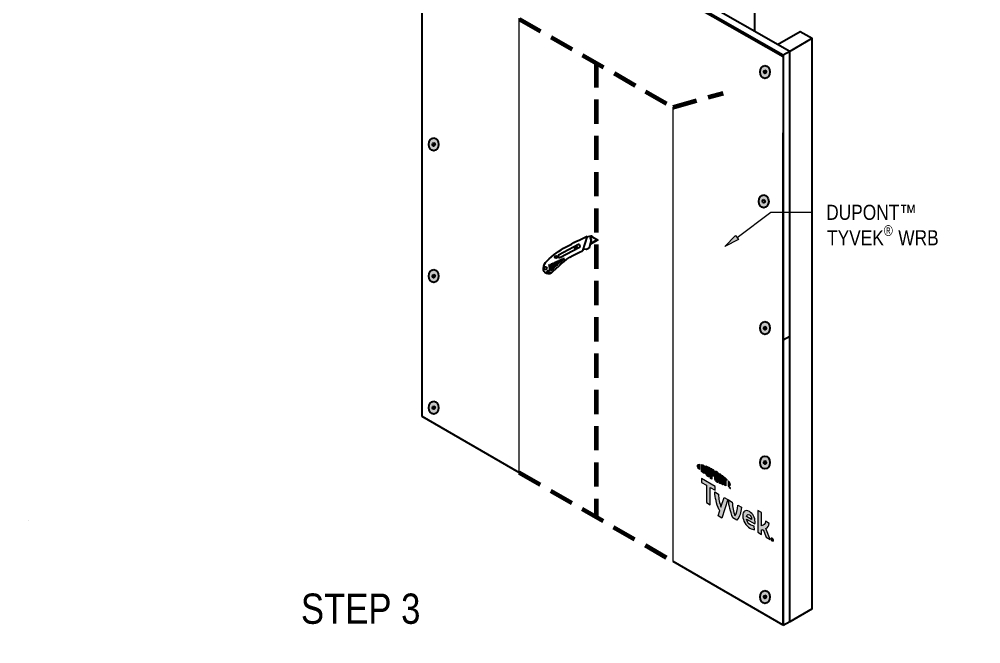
# Model space of a CAD drawing. Header units: inches. Extents: x -26 to 76, y -15 to 22.
# Drawn here: x -9.9 to 0.03, y -7.33 to -0.87 of the extents above; entities that cross this region are included whole.
import ezdxf

# ---------------------------------------------------------------- set-up
doc = ezdxf.new("R2010")
doc.units = ezdxf.units.IN
doc.header["$MEASUREMENT"] = 0
for name, pattern in [('AI-Linetype-1', [0.375113, 0.250075, -0.125038]), ('AI-Linetype-16', [0.375113, 0.250075, -0.125038]), ('AI-Linetype-3', [0.375113, 0.250075, -0.125038]), ('AI-Linetype-4', [0.375113, 0.250075, -0.125038])]:
    doc.linetypes.add(name, pattern=pattern)
for name, color, linetype, lineweight in [('.ATI-TEXT_2', 7, 'Continuous', 0), ('0_0', 7, 'Continuous', 0), ('G-ANNO-TTLB', 7, 'Continuous', 0), ('LOGOS', 7, 'Continuous', 0), ('TYVEK', 7, 'Continuous', 0)]:
    doc.layers.add(name, color=color, linetype=linetype, lineweight=lineweight)

# ---------------------------------------------------------------- blocks, each defined once
blk = doc.blocks.new('Block_41')
at = {"layer": 'TYVEK', "true_color": 0x003b71, "transparency": 33554687}
h = blk.add_hatch(color=156, dxfattribs=at)
h.dxf.hatch_style = 2
edge = h.paths.add_edge_path()
edge.add_ellipse((-2.1945, -1.4148), major_axis=(0, 0.0664), ratio=0.766948, start_angle=0, end_angle=360)
at = {"layer": 'TYVEK', "color": 252, "lineweight": 25, "true_color": 0x848484}
for p, q in [((-2.2081, -1.4144), (-2.181, -1.4144)), ((-2.1945, -1.3973), (-2.1945, -1.4316))]:
    blk.add_line(p, q, dxfattribs=at)
at = {"layer": 'TYVEK', "color": 18, "lineweight": 25, "true_color": 0x000000}
blk.add_ellipse((-2.1945, -1.4148), major_axis=(0, 0.0664), ratio=0.766948, dxfattribs=at)
at = {"layer": 'TYVEK', "color": 252, "lineweight": 25, "true_color": 0x848484}
blk.add_ellipse((-2.1945, -1.4144), major_axis=(0, 0.0171), ratio=0.788846, dxfattribs=at)
blk = doc.blocks.new('Block_45')
at = {"layer": 'TYVEK', "true_color": 0x003b71, "transparency": 33554687}
h = blk.add_hatch(color=156, dxfattribs=at)
h.dxf.hatch_style = 2
edge = h.paths.add_edge_path()
edge.add_ellipse((-5.6158, -4.8851), major_axis=(0, 0.0664), ratio=0.766948, start_angle=0, end_angle=360)
at = {"layer": 'TYVEK', "color": 252, "lineweight": 25, "true_color": 0x848484}
for p, q in [((-5.6293, -4.8847), (-5.6023, -4.8847)), ((-5.6158, -4.8676), (-5.6158, -4.9019))]:
    blk.add_line(p, q, dxfattribs=at)
at = {"layer": 'TYVEK', "color": 18, "lineweight": 25, "true_color": 0x000000}
blk.add_ellipse((-5.6158, -4.8851), major_axis=(0, 0.0664), ratio=0.766948, dxfattribs=at)
at = {"layer": 'TYVEK', "color": 252, "lineweight": 25, "true_color": 0x848484}
blk.add_ellipse((-5.6158, -4.8847), major_axis=(0, 0.0171), ratio=0.788846, dxfattribs=at)
blk = doc.blocks.new('Block_46')
at = {"layer": 'TYVEK', "true_color": 0x003b71, "transparency": 33554687}
h = blk.add_hatch(color=156, dxfattribs=at)
h.dxf.hatch_style = 2
edge = h.paths.add_edge_path()
edge.add_ellipse((-5.6158, -2.1634), major_axis=(0, 0.0664), ratio=0.766948, start_angle=0, end_angle=360)
at = {"layer": 'TYVEK', "color": 252, "lineweight": 25, "true_color": 0x848484}
for p, q in [((-5.6293, -2.163), (-5.6023, -2.163)), ((-5.6158, -2.1459), (-5.6158, -2.1802))]:
    blk.add_line(p, q, dxfattribs=at)
at = {"layer": 'TYVEK', "color": 18, "lineweight": 25, "true_color": 0x000000}
blk.add_ellipse((-5.6158, -2.1634), major_axis=(0, 0.0664), ratio=0.766948, dxfattribs=at)
at = {"layer": 'TYVEK', "color": 252, "lineweight": 25, "true_color": 0x848484}
blk.add_ellipse((-5.6158, -2.163), major_axis=(0, 0.0171), ratio=0.788846, dxfattribs=at)
blk = doc.blocks.new('Block_48')
at = {"layer": 'TYVEK', "true_color": 0x003b71, "transparency": 33554687}
h = blk.add_hatch(color=156, dxfattribs=at)
h.dxf.hatch_style = 2
edge = h.paths.add_edge_path()
edge.add_ellipse((-5.6158, -3.5243), major_axis=(0, 0.0664), ratio=0.766948, start_angle=0, end_angle=360)
at = {"layer": 'TYVEK', "color": 252, "lineweight": 25, "true_color": 0x848484}
for p, q in [((-5.6293, -3.5239), (-5.6023, -3.5239)), ((-5.6158, -3.5067), (-5.6158, -3.541))]:
    blk.add_line(p, q, dxfattribs=at)
at = {"layer": 'TYVEK', "color": 18, "lineweight": 25, "true_color": 0x000000}
blk.add_ellipse((-5.6158, -3.5243), major_axis=(0, 0.0664), ratio=0.766948, dxfattribs=at)
at = {"layer": 'TYVEK', "color": 252, "lineweight": 25, "true_color": 0x848484}
blk.add_ellipse((-5.6158, -3.5239), major_axis=(0, 0.0171), ratio=0.788846, dxfattribs=at)
blk = doc.blocks.new('Block_49')
at = {"layer": 'TYVEK', "true_color": 0x003b71, "transparency": 33554687}
h = blk.add_hatch(color=156, dxfattribs=at)
h.dxf.hatch_style = 2
edge = h.paths.add_edge_path()
edge.add_ellipse((-2.1945, -6.8415), major_axis=(0, 0.0664), ratio=0.766948, start_angle=0, end_angle=360)
at = {"layer": 'TYVEK', "color": 252, "lineweight": 25, "true_color": 0x848484}
for p, q in [((-2.2081, -6.8411), (-2.181, -6.8411)), ((-2.1945, -6.824), (-2.1945, -6.8582))]:
    blk.add_line(p, q, dxfattribs=at)
at = {"layer": 'TYVEK', "color": 18, "lineweight": 25, "true_color": 0x000000}
blk.add_ellipse((-2.1945, -6.8415), major_axis=(0, 0.0664), ratio=0.766948, dxfattribs=at)
at = {"layer": 'TYVEK', "color": 252, "lineweight": 25, "true_color": 0x848484}
blk.add_ellipse((-2.1945, -6.8411), major_axis=(0, 0.0171), ratio=0.788846, dxfattribs=at)
blk = doc.blocks.new('Block_50')
at = {"layer": 'TYVEK', "true_color": 0x003b71, "transparency": 33554687}
h = blk.add_hatch(color=156, dxfattribs=at)
h.dxf.hatch_style = 2
edge = h.paths.add_edge_path()
edge.add_ellipse((-2.1945, -4.0618), major_axis=(0, 0.0664), ratio=0.766948, start_angle=0, end_angle=360)
at = {"layer": 'TYVEK', "color": 252, "lineweight": 25, "true_color": 0x848484}
for p, q in [((-2.2081, -4.0614), (-2.181, -4.0614)), ((-2.1945, -4.0442), (-2.1945, -4.0785))]:
    blk.add_line(p, q, dxfattribs=at)
at = {"layer": 'TYVEK', "color": 18, "lineweight": 25, "true_color": 0x000000}
blk.add_ellipse((-2.1945, -4.0618), major_axis=(0, 0.0664), ratio=0.766948, dxfattribs=at)
at = {"layer": 'TYVEK', "color": 252, "lineweight": 25, "true_color": 0x848484}
blk.add_ellipse((-2.1945, -4.0614), major_axis=(0, 0.0171), ratio=0.788846, dxfattribs=at)
blk = doc.blocks.new('Block_51')
at = {"layer": 'TYVEK', "true_color": 0x003b71, "transparency": 33554687}
h = blk.add_hatch(color=156, dxfattribs=at)
h.dxf.hatch_style = 2
edge = h.paths.add_edge_path()
edge.add_ellipse((-2.1945, -5.4516), major_axis=(0, 0.0664), ratio=0.766948, start_angle=0, end_angle=360)
at = {"layer": 'TYVEK', "color": 252, "lineweight": 25, "true_color": 0x848484}
for p, q in [((-2.2081, -5.4512), (-2.181, -5.4512)), ((-2.1945, -5.4341), (-2.1945, -5.4684))]:
    blk.add_line(p, q, dxfattribs=at)
at = {"layer": 'TYVEK', "color": 18, "lineweight": 25, "true_color": 0x000000}
blk.add_ellipse((-2.1945, -5.4516), major_axis=(0, 0.0664), ratio=0.766948, dxfattribs=at)
at = {"layer": 'TYVEK', "color": 252, "lineweight": 25, "true_color": 0x848484}
blk.add_ellipse((-2.1945, -5.4512), major_axis=(0, 0.0171), ratio=0.788846, dxfattribs=at)
blk = doc.blocks.new('Block_60')
at = {"layer": 'TYVEK', "color": 18, "lineweight": 18, "true_color": 0x000000}
for points in [[(-4.7618, -1.1028)], [(-3.1695, -2.0191)]]:
    blk.add_lwpolyline(points, dxfattribs=at)
blk = doc.blocks.new('Block_207')
at = {"layer": '.ATI-TEXT_2', "char_height": 0.2, "attachment_point": 7}
for s, insert in [('\\C18;\\c0;\\FArial Narrow|b0|i0|c1;\\H0.156297;\\W1.000000;DUPONT™', (-1.5627, -2.9459)), ('\\C18;\\c0;\\FArial Narrow|b0|i0|c1;\\H0.156297;\\W1.000000;TYVEK', (-1.5538, -3.2064)), ('\\C18;\\c0;\\FArial Narrow|b0|i0|c1;\\H0.109408;\\W1.000000;®', (-0.967, -3.11)), ('\\C18;\\c0;\\FArial Narrow|b0|i0|c1;\\H0.156297;\\W1.000000; WRB', (-0.8682, -3.2064))]:
    blk.add_mtext(s, dxfattribs=dict(at, insert=insert))
blk = doc.blocks.new('Block_206')
at = {"layer": '.ATI-TEXT_2', "true_color": 0x000000, "transparency": 33554687}
h = blk.add_hatch(color=18, dxfattribs=at)
h.dxf.hatch_style = 2
h.paths.add_polyline_path([(-2.467, -3.1465), (-2.6076, -3.2195), (-2.4983, -3.1048)])
at = {"layer": '.ATI-TEXT_2', "color": 18, "lineweight": 0, "true_color": 0x000000}
for p, q in [((-2.4826, -3.1256), (-2.1358, -2.865)), ((-2.1358, -2.865), (-1.7056, -2.865))]:
    blk.add_line(p, q, dxfattribs=at)
at = {"layer": '.ATI-TEXT_2'}
blk.add_lwpolyline([(-2.467, -3.1465), (-2.6076, -3.2195), (-2.4983, -3.1048), (-2.4983, -3.1048)], close=True, dxfattribs=at)
blk.add_blockref('Block_207', (0, 0), dxfattribs=at)
blk = doc.blocks.new('Block_227')
at = {"layer": '.ATI-TEXT_2', "color": 18, "lineweight": 25, "true_color": 0x000000}
blk.add_line((-9.7998, -6.0483), (-9.7998, -6.0483), dxfattribs=at)
blk.add_line((-9.7998, -6.0483), (-9.7998, -6.0483), dxfattribs=at)
blk.add_line((-9.7998, -6.0483), (-9.7998, -6.0483), dxfattribs=at)
blk.add_line((-9.7998, -6.0483), (-9.7998, -6.0483), dxfattribs=at)
blk = doc.blocks.new('Block_283')
at = {"layer": 'LOGOS', "true_color": 0x848484, "transparency": 33554687}
h = blk.add_hatch(color=252, dxfattribs=at)
h.dxf.hatch_style = 2
edge = h.paths.add_edge_path()
edge.add_spline(control_points=[(-2.893, -5.4836), (-2.893, -5.4937), (-2.8845, -5.508), (-2.8697, -5.5246), (-2.8697, -5.5246), (-2.8697, -5.4698), (-2.8697, -5.4698), (-2.8845, -5.4693), (-2.893, -5.4737), (-2.893, -5.4836)], knot_values=[0, 0, 0, 0, 1, 1, 1, 2, 2, 2, 3, 3, 3, 3], degree=3, periodic=0)
h = blk.add_hatch(color=252, dxfattribs=at)
h.dxf.hatch_style = 2
edge = h.paths.add_edge_path()
edge.add_spline(control_points=[(-2.8252, -5.5452), (-2.8252, -5.5494), (-2.8274, -5.5495), (-2.83, -5.548), (-2.8321, -5.5468), (-2.8352, -5.5441), (-2.8378, -5.5418), (-2.8378, -5.5418), (-2.8378, -5.4895), (-2.8378, -5.4895), (-2.8352, -5.4902), (-2.8321, -5.4912), (-2.83, -5.4923), (-2.8274, -5.4939), (-2.8252, -5.4965), (-2.8252, -5.5007), (-2.8252, -5.5007), (-2.8252, -5.5452), (-2.8252, -5.5452)], knot_values=[0, 0, 0, 0, 1, 1, 1, 2, 2, 2, 3, 3, 3, 4, 4, 4, 5, 5, 5, 6, 6, 6, 6], degree=3, periodic=0)
edge = h.paths.add_edge_path()
edge.add_spline(control_points=[(-2.8283, -5.4796), (-2.8324, -5.4773), (-2.8384, -5.4752), (-2.8492, -5.4728), (-2.8492, -5.4728), (-2.8492, -5.5454), (-2.8492, -5.5454), (-2.8397, -5.5541), (-2.8324, -5.5603), (-2.8283, -5.5627), (-2.8188, -5.5682), (-2.8134, -5.5646), (-2.8134, -5.5539), (-2.8134, -5.5539), (-2.8134, -5.5057), (-2.8134, -5.5057), (-2.8134, -5.4949), (-2.8188, -5.4852), (-2.8283, -5.4796)], knot_values=[0, 0, 0, 0, 1, 1, 1, 2, 2, 2, 3, 3, 3, 4, 4, 4, 5, 5, 5, 6, 6, 6, 6], degree=3, periodic=0)
h = blk.add_hatch(color=252, dxfattribs=at)
h.dxf.hatch_style = 2
edge = h.paths.add_edge_path()
edge.add_spline(control_points=[(-2.7801, -5.5797), (-2.7801, -5.5839), (-2.7814, -5.5858), (-2.786, -5.5825), (-2.7905, -5.5793), (-2.7917, -5.5765), (-2.7917, -5.5715), (-2.7917, -5.5715), (-2.7917, -5.4925), (-2.7917, -5.4925), (-2.7947, -5.4911), (-2.8013, -5.4884), (-2.8042, -5.4872), (-2.8042, -5.4872), (-2.8042, -5.5671), (-2.8042, -5.5671), (-2.8042, -5.5798), (-2.7988, -5.5879), (-2.786, -5.597), (-2.7743, -5.6052), (-2.7671, -5.6026), (-2.7671, -5.5885), (-2.7671, -5.5885), (-2.7671, -5.5041), (-2.7671, -5.5041), (-2.7696, -5.5028), (-2.7776, -5.499), (-2.7801, -5.4978), (-2.7801, -5.4978), (-2.7801, -5.5797), (-2.7801, -5.5797)], knot_values=[0, 0, 0, 0, 1, 1, 1, 2, 2, 2, 3, 3, 3, 4, 4, 4, 5, 5, 5, 6, 6, 6, 7, 7, 7, 8, 8, 8, 9, 9, 9, 10, 10, 10, 10], degree=3, periodic=0)
h = blk.add_hatch(color=252, dxfattribs=at)
h.dxf.hatch_style = 2
edge = h.paths.add_edge_path()
edge.add_spline(control_points=[(-2.7327, -5.5724), (-2.7327, -5.577), (-2.7341, -5.5785), (-2.7394, -5.5754), (-2.7394, -5.5754), (-2.7439, -5.5728), (-2.7439, -5.5728), (-2.7439, -5.5728), (-2.7439, -5.5309), (-2.7439, -5.5309), (-2.7419, -5.5319), (-2.7408, -5.5325), (-2.7396, -5.5332), (-2.7339, -5.5365), (-2.7327, -5.5397), (-2.7327, -5.5444), (-2.7327, -5.5444), (-2.7327, -5.5724), (-2.7327, -5.5724)], knot_values=[0, 0, 0, 0, 1, 1, 1, 2, 2, 2, 3, 3, 3, 4, 4, 4, 5, 5, 5, 6, 6, 6, 6], degree=3, periodic=0)
edge = h.paths.add_edge_path()
edge.add_spline(control_points=[(-2.7388, -5.5188), (-2.7411, -5.5175), (-2.7494, -5.5131), (-2.7569, -5.5092), (-2.7569, -5.5092), (-2.7569, -5.6155), (-2.7569, -5.6155), (-2.7544, -5.6172), (-2.7476, -5.6215), (-2.7439, -5.6237), (-2.7439, -5.6237), (-2.7439, -5.5876), (-2.7439, -5.5876), (-2.7439, -5.5876), (-2.7388, -5.5905), (-2.7388, -5.5905), (-2.7252, -5.5984), (-2.7195, -5.5946), (-2.7195, -5.5811), (-2.7195, -5.5811), (-2.7195, -5.5498), (-2.7195, -5.5498), (-2.7195, -5.5366), (-2.7259, -5.5263), (-2.7388, -5.5188)], knot_values=[0, 0, 0, 0, 1, 1, 1, 2, 2, 2, 3, 3, 3, 4, 4, 4, 5, 5, 5, 6, 6, 6, 7, 7, 7, 8, 8, 8, 8], degree=3, periodic=0)
h = blk.add_hatch(color=252, dxfattribs=at)
h.dxf.hatch_style = 2
edge = h.paths.add_edge_path()
edge.add_spline(control_points=[(-2.6861, -5.6364), (-2.6861, -5.6406), (-2.6874, -5.6421), (-2.692, -5.6396), (-2.6967, -5.637), (-2.698, -5.6339), (-2.698, -5.6295), (-2.698, -5.6295), (-2.698, -5.5633), (-2.698, -5.5633), (-2.698, -5.5589), (-2.6967, -5.5573), (-2.692, -5.5601), (-2.6874, -5.563), (-2.6861, -5.5659), (-2.6861, -5.5701), (-2.6861, -5.5701), (-2.6861, -5.6364), (-2.6861, -5.6364)], knot_values=[0, 0, 0, 0, 1, 1, 1, 2, 2, 2, 3, 3, 3, 4, 4, 4, 5, 5, 5, 6, 6, 6, 6], degree=3, periodic=0)
edge = h.paths.add_edge_path()
edge.add_spline(control_points=[(-2.692, -5.5453), (-2.704, -5.5377), (-2.7112, -5.5396), (-2.7112, -5.5536), (-2.7112, -5.5536), (-2.7112, -5.6231), (-2.7112, -5.6231), (-2.7112, -5.6379), (-2.7047, -5.6478), (-2.692, -5.6545), (-2.6795, -5.6611), (-2.673, -5.6594), (-2.673, -5.6437), (-2.673, -5.6437), (-2.673, -5.5773), (-2.673, -5.5773), (-2.673, -5.5623), (-2.6789, -5.5536), (-2.692, -5.5453)], knot_values=[0, 0, 0, 0, 1, 1, 1, 2, 2, 2, 3, 3, 3, 4, 4, 4, 5, 5, 5, 6, 6, 6, 6], degree=3, periodic=0)
h = blk.add_hatch(color=252, dxfattribs=at)
h.dxf.hatch_style = 2
edge = h.paths.add_edge_path()
edge.add_spline(control_points=[(-2.6368, -5.6363), (-2.6368, -5.6363), (-2.6513, -5.574), (-2.6513, -5.574), (-2.6552, -5.5711), (-2.6599, -5.5677), (-2.6636, -5.5652), (-2.6636, -5.5652), (-2.6636, -5.6673), (-2.6636, -5.6673), (-2.661, -5.6685), (-2.6545, -5.6714), (-2.6511, -5.6729), (-2.6511, -5.6729), (-2.6521, -5.6122), (-2.6521, -5.6122), (-2.6521, -5.6122), (-2.6368, -5.6787), (-2.6368, -5.6787), (-2.6336, -5.68), (-2.6288, -5.6818), (-2.6257, -5.6829), (-2.6257, -5.6829), (-2.6257, -5.5933), (-2.6257, -5.5933), (-2.6289, -5.5907), (-2.6349, -5.5861), (-2.6377, -5.584), (-2.6377, -5.584), (-2.6368, -5.6363), (-2.6368, -5.6363)], knot_values=[0, 0, 0, 0, 1, 1, 1, 2, 2, 2, 3, 3, 3, 4, 4, 4, 5, 5, 5, 6, 6, 6, 7, 7, 7, 8, 8, 8, 9, 9, 9, 10, 10, 10, 10], degree=3, periodic=0)
h = blk.add_hatch(color=252, dxfattribs=at)
h.dxf.hatch_style = 2
edge = h.paths.add_edge_path()
edge.add_spline(control_points=[(-2.6192, -5.6127), (-2.616, -5.6152), (-2.6128, -5.6178), (-2.6097, -5.6204), (-2.6097, -5.6204), (-2.6097, -5.6882), (-2.6097, -5.6882), (-2.6069, -5.6891), (-2.6016, -5.6905), (-2.5981, -5.6914), (-2.5981, -5.6914), (-2.5981, -5.6303), (-2.5981, -5.6303), (-2.5947, -5.6333), (-2.5915, -5.6361), (-2.5886, -5.6388), (-2.5886, -5.6388), (-2.5886, -5.6257), (-2.5886, -5.6257), (-2.5978, -5.6167), (-2.6077, -5.608), (-2.6192, -5.5985), (-2.6192, -5.5985), (-2.6192, -5.6127), (-2.6192, -5.6127)], knot_values=[0, 0, 0, 0, 1, 1, 1, 2, 2, 2, 3, 3, 3, 4, 4, 4, 5, 5, 5, 6, 6, 6, 7, 7, 7, 8, 8, 8, 8], degree=3, periodic=0)
h = blk.add_hatch(color=252, dxfattribs=at)
h.dxf.hatch_style = 2
edge = h.paths.add_edge_path()
edge.add_spline(control_points=[(-2.5513, -5.6809), (-2.5513, -5.691), (-2.5598, -5.6955), (-2.5746, -5.695), (-2.5746, -5.695), (-2.5746, -5.6402), (-2.5746, -5.6402), (-2.5598, -5.6568), (-2.5513, -5.671), (-2.5513, -5.6809)], knot_values=[0, 0, 0, 0, 1, 1, 1, 2, 2, 2, 3, 3, 3, 3], degree=3, periodic=0)
h = blk.add_hatch(color=252, dxfattribs=at)
h.dxf.hatch_style = 2
edge = h.paths.add_edge_path()
edge.add_spline(control_points=[(-2.5582, -5.7099), (-2.5582, -5.7099), (-2.5568, -5.7107), (-2.5568, -5.7107), (-2.5568, -5.7107), (-2.5547, -5.7157), (-2.5547, -5.7157), (-2.5547, -5.7157), (-2.5526, -5.7131), (-2.5526, -5.7131), (-2.5526, -5.7131), (-2.5513, -5.7139), (-2.5513, -5.7139), (-2.5513, -5.7139), (-2.5513, -5.7218), (-2.5513, -5.7218), (-2.5513, -5.7218), (-2.5525, -5.7211), (-2.5525, -5.7211), (-2.5525, -5.7211), (-2.5525, -5.7155), (-2.5525, -5.7155), (-2.5525, -5.7155), (-2.5547, -5.718), (-2.5547, -5.718), (-2.5547, -5.718), (-2.5548, -5.7179), (-2.5548, -5.7179), (-2.5548, -5.7179), (-2.5569, -5.7129), (-2.5569, -5.7129), (-2.5569, -5.7129), (-2.5569, -5.7185), (-2.5569, -5.7185), (-2.5569, -5.7185), (-2.5582, -5.7178), (-2.5582, -5.7178), (-2.5582, -5.7178), (-2.5582, -5.7099), (-2.5582, -5.7099)], knot_values=[0, 0, 0, 0, 1, 1, 1, 2, 2, 2, 3, 3, 3, 4, 4, 4, 5, 5, 5, 6, 6, 6, 7, 7, 7, 8, 8, 8, 9, 9, 9, 10, 10, 10, 11, 11, 11, 12, 12, 12, 13, 13, 13, 13], degree=3, periodic=0)
edge = h.paths.add_edge_path()
edge.add_spline(control_points=[(-2.5631, -5.7085), (-2.5631, -5.7085), (-2.5652, -5.7072), (-2.5652, -5.7072), (-2.5652, -5.7072), (-2.5652, -5.7058), (-2.5652, -5.7058), (-2.5652, -5.7058), (-2.5597, -5.7091), (-2.5597, -5.7091), (-2.5597, -5.7091), (-2.5597, -5.7104), (-2.5597, -5.7104), (-2.5597, -5.7104), (-2.5618, -5.7092), (-2.5618, -5.7092), (-2.5618, -5.7092), (-2.5618, -5.7157), (-2.5618, -5.7157), (-2.5618, -5.7157), (-2.5631, -5.715), (-2.5631, -5.715), (-2.5631, -5.715), (-2.5631, -5.7085), (-2.5631, -5.7085)], knot_values=[0, 0, 0, 0, 1, 1, 1, 2, 2, 2, 3, 3, 3, 4, 4, 4, 5, 5, 5, 6, 6, 6, 7, 7, 7, 8, 8, 8, 8], degree=3, periodic=0)
at = {"layer": 'LOGOS'}
for points, knots in [([(-2.893, -5.4836), (-2.893, -5.4937), (-2.8845, -5.508), (-2.8697, -5.5246), (-2.8697, -5.5246), (-2.8697, -5.4698), (-2.8697, -5.4698), (-2.8845, -5.4693), (-2.893, -5.4737), (-2.893, -5.4836)], [0, 0, 0, 0, 1, 1, 1, 2, 2, 2, 3, 3, 3, 3]), ([(-2.8283, -5.4796), (-2.8324, -5.4773), (-2.8384, -5.4752), (-2.8492, -5.4728), (-2.8492, -5.4728), (-2.8492, -5.5454), (-2.8492, -5.5454), (-2.8397, -5.5541), (-2.8324, -5.5603), (-2.8283, -5.5627), (-2.8188, -5.5682), (-2.8134, -5.5646), (-2.8134, -5.5539), (-2.8134, -5.5539), (-2.8134, -5.5057), (-2.8134, -5.5057), (-2.8134, -5.4949), (-2.8188, -5.4852), (-2.8283, -5.4796)], [0, 0, 0, 0, 1, 1, 1, 2, 2, 2, 3, 3, 3, 4, 4, 4, 5, 5, 5, 6, 6, 6, 6]), ([(-2.8252, -5.5452), (-2.8252, -5.5494), (-2.8274, -5.5495), (-2.83, -5.548), (-2.8321, -5.5468), (-2.8352, -5.5441), (-2.8378, -5.5418), (-2.8378, -5.5418), (-2.8378, -5.4895), (-2.8378, -5.4895), (-2.8352, -5.4902), (-2.8321, -5.4912), (-2.83, -5.4923), (-2.8274, -5.4939), (-2.8252, -5.4965), (-2.8252, -5.5007), (-2.8252, -5.5007), (-2.8252, -5.5452), (-2.8252, -5.5452)], [0, 0, 0, 0, 1, 1, 1, 2, 2, 2, 3, 3, 3, 4, 4, 4, 5, 5, 5, 6, 6, 6, 6]), ([(-2.7801, -5.5797), (-2.7801, -5.5839), (-2.7814, -5.5858), (-2.786, -5.5825), (-2.7905, -5.5793), (-2.7917, -5.5765), (-2.7917, -5.5715), (-2.7917, -5.5715), (-2.7917, -5.4925), (-2.7917, -5.4925), (-2.7947, -5.4911), (-2.8013, -5.4884), (-2.8042, -5.4872), (-2.8042, -5.4872), (-2.8042, -5.5671), (-2.8042, -5.5671), (-2.8042, -5.5798), (-2.7988, -5.5879), (-2.786, -5.597), (-2.7743, -5.6052), (-2.7671, -5.6026), (-2.7671, -5.5885), (-2.7671, -5.5885), (-2.7671, -5.5041), (-2.7671, -5.5041), (-2.7696, -5.5028), (-2.7776, -5.499), (-2.7801, -5.4978), (-2.7801, -5.4978), (-2.7801, -5.5797), (-2.7801, -5.5797)], [0, 0, 0, 0, 1, 1, 1, 2, 2, 2, 3, 3, 3, 4, 4, 4, 5, 5, 5, 6, 6, 6, 7, 7, 7, 8, 8, 8, 9, 9, 9, 10, 10, 10, 10]), ([(-2.7388, -5.5188), (-2.7411, -5.5175), (-2.7494, -5.5131), (-2.7569, -5.5092), (-2.7569, -5.5092), (-2.7569, -5.6155), (-2.7569, -5.6155), (-2.7544, -5.6172), (-2.7476, -5.6215), (-2.7439, -5.6237), (-2.7439, -5.6237), (-2.7439, -5.5876), (-2.7439, -5.5876), (-2.7439, -5.5876), (-2.7388, -5.5905), (-2.7388, -5.5905), (-2.7252, -5.5984), (-2.7195, -5.5946), (-2.7195, -5.5811), (-2.7195, -5.5811), (-2.7195, -5.5498), (-2.7195, -5.5498), (-2.7195, -5.5366), (-2.7259, -5.5263), (-2.7388, -5.5188)], [0, 0, 0, 0, 1, 1, 1, 2, 2, 2, 3, 3, 3, 4, 4, 4, 5, 5, 5, 6, 6, 6, 7, 7, 7, 8, 8, 8, 8]), ([(-2.7327, -5.5724), (-2.7327, -5.577), (-2.7341, -5.5785), (-2.7394, -5.5754), (-2.7394, -5.5754), (-2.7439, -5.5728), (-2.7439, -5.5728), (-2.7439, -5.5728), (-2.7439, -5.5309), (-2.7439, -5.5309), (-2.7419, -5.5319), (-2.7408, -5.5325), (-2.7396, -5.5332), (-2.7339, -5.5365), (-2.7327, -5.5397), (-2.7327, -5.5444), (-2.7327, -5.5444), (-2.7327, -5.5724), (-2.7327, -5.5724)], [0, 0, 0, 0, 1, 1, 1, 2, 2, 2, 3, 3, 3, 4, 4, 4, 5, 5, 5, 6, 6, 6, 6]), ([(-2.692, -5.5453), (-2.704, -5.5377), (-2.7112, -5.5396), (-2.7112, -5.5536), (-2.7112, -5.5536), (-2.7112, -5.6231), (-2.7112, -5.6231), (-2.7112, -5.6379), (-2.7047, -5.6478), (-2.692, -5.6545), (-2.6795, -5.6611), (-2.673, -5.6594), (-2.673, -5.6437), (-2.673, -5.6437), (-2.673, -5.5773), (-2.673, -5.5773), (-2.673, -5.5623), (-2.6789, -5.5536), (-2.692, -5.5453)], [0, 0, 0, 0, 1, 1, 1, 2, 2, 2, 3, 3, 3, 4, 4, 4, 5, 5, 5, 6, 6, 6, 6]), ([(-2.6861, -5.6364), (-2.6861, -5.6406), (-2.6874, -5.6421), (-2.692, -5.6396), (-2.6967, -5.637), (-2.698, -5.6339), (-2.698, -5.6295), (-2.698, -5.6295), (-2.698, -5.5633), (-2.698, -5.5633), (-2.698, -5.5589), (-2.6967, -5.5573), (-2.692, -5.5601), (-2.6874, -5.563), (-2.6861, -5.5659), (-2.6861, -5.5701), (-2.6861, -5.5701), (-2.6861, -5.6364), (-2.6861, -5.6364)], [0, 0, 0, 0, 1, 1, 1, 2, 2, 2, 3, 3, 3, 4, 4, 4, 5, 5, 5, 6, 6, 6, 6]), ([(-2.6368, -5.6363), (-2.6368, -5.6363), (-2.6513, -5.574), (-2.6513, -5.574), (-2.6552, -5.5711), (-2.6599, -5.5677), (-2.6636, -5.5652), (-2.6636, -5.5652), (-2.6636, -5.6673), (-2.6636, -5.6673), (-2.661, -5.6685), (-2.6545, -5.6714), (-2.6511, -5.6729), (-2.6511, -5.6729), (-2.6521, -5.6122), (-2.6521, -5.6122), (-2.6521, -5.6122), (-2.6368, -5.6787), (-2.6368, -5.6787), (-2.6336, -5.68), (-2.6288, -5.6818), (-2.6257, -5.6829), (-2.6257, -5.6829), (-2.6257, -5.5933), (-2.6257, -5.5933), (-2.6289, -5.5907), (-2.6349, -5.5861), (-2.6377, -5.584), (-2.6377, -5.584), (-2.6368, -5.6363), (-2.6368, -5.6363)], [0, 0, 0, 0, 1, 1, 1, 2, 2, 2, 3, 3, 3, 4, 4, 4, 5, 5, 5, 6, 6, 6, 7, 7, 7, 8, 8, 8, 9, 9, 9, 10, 10, 10, 10]), ([(-2.6192, -5.6127), (-2.616, -5.6152), (-2.6128, -5.6178), (-2.6097, -5.6204), (-2.6097, -5.6204), (-2.6097, -5.6882), (-2.6097, -5.6882), (-2.6069, -5.6891), (-2.6016, -5.6905), (-2.5981, -5.6914), (-2.5981, -5.6914), (-2.5981, -5.6303), (-2.5981, -5.6303), (-2.5947, -5.6333), (-2.5915, -5.6361), (-2.5886, -5.6388), (-2.5886, -5.6388), (-2.5886, -5.6257), (-2.5886, -5.6257), (-2.5978, -5.6167), (-2.6077, -5.608), (-2.6192, -5.5985), (-2.6192, -5.5985), (-2.6192, -5.6127), (-2.6192, -5.6127)], [0, 0, 0, 0, 1, 1, 1, 2, 2, 2, 3, 3, 3, 4, 4, 4, 5, 5, 5, 6, 6, 6, 7, 7, 7, 8, 8, 8, 8]), ([(-2.5513, -5.6809), (-2.5513, -5.691), (-2.5598, -5.6955), (-2.5746, -5.695), (-2.5746, -5.695), (-2.5746, -5.6402), (-2.5746, -5.6402), (-2.5598, -5.6568), (-2.5513, -5.671), (-2.5513, -5.6809)], [0, 0, 0, 0, 1, 1, 1, 2, 2, 2, 3, 3, 3, 3]), ([(-2.5631, -5.7085), (-2.5631, -5.7085), (-2.5652, -5.7072), (-2.5652, -5.7072), (-2.5652, -5.7072), (-2.5652, -5.7058), (-2.5652, -5.7058), (-2.5652, -5.7058), (-2.5597, -5.7091), (-2.5597, -5.7091), (-2.5597, -5.7091), (-2.5597, -5.7104), (-2.5597, -5.7104), (-2.5597, -5.7104), (-2.5618, -5.7092), (-2.5618, -5.7092), (-2.5618, -5.7092), (-2.5618, -5.7157), (-2.5618, -5.7157), (-2.5618, -5.7157), (-2.5631, -5.715), (-2.5631, -5.715), (-2.5631, -5.715), (-2.5631, -5.7085), (-2.5631, -5.7085)], [0, 0, 0, 0, 1, 1, 1, 2, 2, 2, 3, 3, 3, 4, 4, 4, 5, 5, 5, 6, 6, 6, 7, 7, 7, 8, 8, 8, 8]), ([(-2.5582, -5.7099), (-2.5582, -5.7099), (-2.5568, -5.7107), (-2.5568, -5.7107), (-2.5568, -5.7107), (-2.5547, -5.7157), (-2.5547, -5.7157), (-2.5547, -5.7157), (-2.5526, -5.7131), (-2.5526, -5.7131), (-2.5526, -5.7131), (-2.5513, -5.7139), (-2.5513, -5.7139), (-2.5513, -5.7139), (-2.5513, -5.7218), (-2.5513, -5.7218), (-2.5513, -5.7218), (-2.5525, -5.7211), (-2.5525, -5.7211), (-2.5525, -5.7211), (-2.5525, -5.7155), (-2.5525, -5.7155), (-2.5525, -5.7155), (-2.5547, -5.718), (-2.5547, -5.718), (-2.5547, -5.718), (-2.5548, -5.7179), (-2.5548, -5.7179), (-2.5548, -5.7179), (-2.5569, -5.7129), (-2.5569, -5.7129), (-2.5569, -5.7129), (-2.5569, -5.7185), (-2.5569, -5.7185), (-2.5569, -5.7185), (-2.5582, -5.7178), (-2.5582, -5.7178), (-2.5582, -5.7178), (-2.5582, -5.7099), (-2.5582, -5.7099)], [0, 0, 0, 0, 1, 1, 1, 2, 2, 2, 3, 3, 3, 4, 4, 4, 5, 5, 5, 6, 6, 6, 7, 7, 7, 8, 8, 8, 9, 9, 9, 10, 10, 10, 11, 11, 11, 12, 12, 12, 13, 13, 13, 13])]:
    blk.add_open_spline(points, degree=3, knots=knots, dxfattribs=at)
blk = doc.blocks.new('Block_287')
at = {"layer": 'LOGOS', "true_color": 0x848484, "transparency": 33554687}
h = blk.add_hatch(color=252, dxfattribs=at)
h.dxf.hatch_style = 2
h.paths.add_polyline_path([(-2.7089, -5.6994), (-2.8492, -5.6184), (-2.8492, -5.6565), (-2.7985, -5.6857), (-2.7985, -5.8662), (-2.7596, -5.8887), (-2.7596, -5.7082), (-2.7089, -5.7375)])
h = blk.add_hatch(color=252, dxfattribs=at)
h.dxf.hatch_style = 2
edge = h.paths.add_edge_path()
edge.add_spline(control_points=[(-2.4757, -5.8931), (-2.4782, -5.945), (-2.4885, -5.9753), (-2.5046, -6.0013), (-2.5201, -5.957), (-2.5302, -5.915), (-2.5332, -5.8599), (-2.5332, -5.8599), (-2.5711, -5.838), (-2.5711, -5.838), (-2.567, -5.9031), (-2.5547, -5.9505), (-2.5253, -6.024), (-2.5253, -6.024), (-2.4836, -6.0481), (-2.4836, -6.0481), (-2.4553, -6.0079), (-2.4436, -5.9744), (-2.4381, -5.9148), (-2.4381, -5.9148), (-2.4757, -5.8931), (-2.4757, -5.8931)], knot_values=[0, 0, 0, 0, 1, 1, 1, 2, 2, 2, 3, 3, 3, 4, 4, 4, 5, 5, 5, 6, 6, 6, 7, 7, 7, 7], degree=3, periodic=0)
h = blk.add_hatch(color=252, dxfattribs=at)
h.dxf.hatch_style = 2
edge = h.paths.add_edge_path()
edge.add_spline(control_points=[(-2.3845, -6.0104), (-2.3845, -6.0104), (-2.3327, -6.0403), (-2.3327, -6.0403), (-2.3327, -6.0403), (-2.3327, -6.0365), (-2.3327, -6.0365), (-2.3327, -6.019), (-2.3409, -6.0015), (-2.3559, -5.9929), (-2.3717, -5.9837), (-2.382, -5.9906), (-2.3845, -6.0104)], knot_values=[0, 0, 0, 0, 1, 1, 1, 2, 2, 2, 3, 3, 3, 4, 4, 4, 4], degree=3, periodic=0)
edge = h.paths.add_edge_path()
edge.add_spline(control_points=[(-2.3019, -6.1461), (-2.3139, -6.1454), (-2.3316, -6.1396), (-2.3496, -6.1292), (-2.3935, -6.1039), (-2.4234, -6.0547), (-2.4234, -6.0029), (-2.4234, -5.9532), (-2.3959, -5.9354), (-2.3559, -5.9585), (-2.3202, -5.9791), (-2.2967, -6.0217), (-2.2967, -6.0635), (-2.2967, -6.0729), (-2.2973, -6.0807), (-2.2978, -6.0866), (-2.2978, -6.0866), (-2.3839, -6.0369), (-2.3839, -6.0369), (-2.3804, -6.064), (-2.3676, -6.0826), (-2.3458, -6.0952), (-2.3324, -6.1029), (-2.3196, -6.1068), (-2.3079, -6.108), (-2.3079, -6.108), (-2.3019, -6.1461), (-2.3019, -6.1461)], knot_values=[0, 0, 0, 0, 1, 1, 1, 2, 2, 2, 3, 3, 3, 4, 4, 4, 5, 5, 5, 6, 6, 6, 7, 7, 7, 8, 8, 8, 9, 9, 9, 9], degree=3, periodic=0)
h = blk.add_hatch(color=252, dxfattribs=at)
h.dxf.hatch_style = 2
edge = h.paths.add_edge_path()
edge.add_spline(control_points=[(-2.1853, -6.135), (-2.1853, -6.135), (-2.1401, -6.2464), (-2.1401, -6.2464), (-2.1401, -6.2464), (-2.181, -6.2228), (-2.181, -6.2228), (-2.181, -6.2228), (-2.2123, -6.1438), (-2.2123, -6.1438), (-2.218, -6.1452), (-2.224, -6.1464), (-2.2305, -6.1473), (-2.2305, -6.1473), (-2.2305, -6.1942), (-2.2305, -6.1942), (-2.2305, -6.1942), (-2.2681, -6.1725), (-2.2681, -6.1725), (-2.2681, -6.1725), (-2.2681, -5.9486), (-2.2681, -5.9486), (-2.2681, -5.9486), (-2.2305, -5.9681), (-2.2305, -5.9681), (-2.2305, -5.9681), (-2.2305, -6.1058), (-2.2305, -6.1058), (-2.2049, -6.1015), (-2.1924, -6.0869), (-2.188, -6.0591), (-2.188, -6.0591), (-2.1507, -6.0807), (-2.1507, -6.0807), (-2.1515, -6.1071), (-2.1635, -6.1242), (-2.1853, -6.135)], knot_values=[0, 0, 0, 0, 1, 1, 1, 2, 2, 2, 3, 3, 3, 4, 4, 4, 5, 5, 5, 6, 6, 6, 7, 7, 7, 8, 8, 8, 9, 9, 9, 10, 10, 10, 11, 11, 11, 12, 12, 12, 12], degree=3, periodic=0)
at = {"layer": 'LOGOS'}
blk.add_lwpolyline([(-2.7089, -5.6994), (-2.8492, -5.6184), (-2.8492, -5.6565), (-2.7985, -5.6857), (-2.7985, -5.8662), (-2.7596, -5.8887), (-2.7596, -5.7082), (-2.7089, -5.7375)], close=True, dxfattribs=at)
for points, knots in [([(-2.4757, -5.8931), (-2.4782, -5.945), (-2.4885, -5.9753), (-2.5046, -6.0013), (-2.5201, -5.957), (-2.5302, -5.915), (-2.5332, -5.8599), (-2.5332, -5.8599), (-2.5711, -5.838), (-2.5711, -5.838), (-2.567, -5.9031), (-2.5547, -5.9505), (-2.5253, -6.024), (-2.5253, -6.024), (-2.4836, -6.0481), (-2.4836, -6.0481), (-2.4553, -6.0079), (-2.4436, -5.9744), (-2.4381, -5.9148), (-2.4381, -5.9148), (-2.4757, -5.8931), (-2.4757, -5.8931)], [0, 0, 0, 0, 1, 1, 1, 2, 2, 2, 3, 3, 3, 4, 4, 4, 5, 5, 5, 6, 6, 6, 7, 7, 7, 7]), ([(-2.3019, -6.1461), (-2.3139, -6.1454), (-2.3316, -6.1396), (-2.3496, -6.1292), (-2.3935, -6.1039), (-2.4234, -6.0547), (-2.4234, -6.0029), (-2.4234, -5.9532), (-2.3959, -5.9354), (-2.3559, -5.9585), (-2.3202, -5.9791), (-2.2967, -6.0217), (-2.2967, -6.0635), (-2.2967, -6.0729), (-2.2973, -6.0807), (-2.2978, -6.0866), (-2.2978, -6.0866), (-2.3839, -6.0369), (-2.3839, -6.0369), (-2.3804, -6.064), (-2.3676, -6.0826), (-2.3458, -6.0952), (-2.3324, -6.1029), (-2.3196, -6.1068), (-2.3079, -6.108), (-2.3079, -6.108), (-2.3019, -6.1461), (-2.3019, -6.1461)], [0, 0, 0, 0, 1, 1, 1, 2, 2, 2, 3, 3, 3, 4, 4, 4, 5, 5, 5, 6, 6, 6, 7, 7, 7, 8, 8, 8, 9, 9, 9, 9]), ([(-2.1853, -6.135), (-2.1853, -6.135), (-2.1401, -6.2464), (-2.1401, -6.2464), (-2.1401, -6.2464), (-2.181, -6.2228), (-2.181, -6.2228), (-2.181, -6.2228), (-2.2123, -6.1438), (-2.2123, -6.1438), (-2.218, -6.1452), (-2.224, -6.1464), (-2.2305, -6.1473), (-2.2305, -6.1473), (-2.2305, -6.1942), (-2.2305, -6.1942), (-2.2305, -6.1942), (-2.2681, -6.1725), (-2.2681, -6.1725), (-2.2681, -6.1725), (-2.2681, -5.9486), (-2.2681, -5.9486), (-2.2681, -5.9486), (-2.2305, -5.9681), (-2.2305, -5.9681), (-2.2305, -5.9681), (-2.2305, -6.1058), (-2.2305, -6.1058), (-2.2049, -6.1015), (-2.1924, -6.0869), (-2.188, -6.0591), (-2.188, -6.0591), (-2.1507, -6.0807), (-2.1507, -6.0807), (-2.1515, -6.1071), (-2.1635, -6.1242), (-2.1853, -6.135)], [0, 0, 0, 0, 1, 1, 1, 2, 2, 2, 3, 3, 3, 4, 4, 4, 5, 5, 5, 6, 6, 6, 7, 7, 7, 8, 8, 8, 9, 9, 9, 10, 10, 10, 11, 11, 11, 12, 12, 12, 12]), ([(-2.3845, -6.0104), (-2.3845, -6.0104), (-2.3327, -6.0403), (-2.3327, -6.0403), (-2.3327, -6.0403), (-2.3327, -6.0365), (-2.3327, -6.0365), (-2.3327, -6.019), (-2.3409, -6.0015), (-2.3559, -5.9929), (-2.3717, -5.9837), (-2.382, -5.9906), (-2.3845, -6.0104)], [0, 0, 0, 0, 1, 1, 1, 2, 2, 2, 3, 3, 3, 4, 4, 4, 4])]:
    blk.add_open_spline(points, degree=3, knots=knots, dxfattribs=at)
blk = doc.blocks.new('Block_286')
at = {"layer": 'LOGOS', "true_color": 0x848484, "transparency": 33554687}
h = blk.add_hatch(color=252, dxfattribs=at)
h.dxf.hatch_style = 2
edge = h.paths.add_edge_path()
edge.add_spline(control_points=[(-2.6153, -5.8124), (-2.6153, -5.8124), (-2.6491, -5.9131), (-2.6491, -5.9131), (-2.6634, -5.871), (-2.6727, -5.8303), (-2.6756, -5.7776), (-2.6756, -5.7776), (-2.7135, -5.7558), (-2.7135, -5.7558), (-2.7094, -5.8209), (-2.6971, -5.8683), (-2.6677, -5.9418), (-2.6677, -5.9418), (-2.6601, -5.9461), (-2.6601, -5.9461), (-2.6601, -5.9461), (-2.6794, -6.0037), (-2.6794, -6.0037), (-2.6794, -6.0037), (-2.6418, -6.0254), (-2.6418, -6.0254), (-2.6418, -6.0254), (-2.5777, -5.8342), (-2.5777, -5.8342), (-2.5777, -5.8342), (-2.6153, -5.8124), (-2.6153, -5.8124)], knot_values=[0, 0, 0, 0, 1, 1, 1, 2, 2, 2, 3, 3, 3, 4, 4, 4, 5, 5, 5, 6, 6, 6, 7, 7, 7, 8, 8, 8, 9, 9, 9, 9], degree=3, periodic=0)
at = {"layer": 'LOGOS'}
blk.add_open_spline([(-2.6153, -5.8124), (-2.6153, -5.8124), (-2.6491, -5.9131), (-2.6491, -5.9131), (-2.6634, -5.871), (-2.6727, -5.8303), (-2.6756, -5.7776), (-2.6756, -5.7776), (-2.7135, -5.7558), (-2.7135, -5.7558), (-2.7094, -5.8209), (-2.6971, -5.8683), (-2.6677, -5.9418), (-2.6677, -5.9418), (-2.6601, -5.9461), (-2.6601, -5.9461), (-2.6601, -5.9461), (-2.6794, -6.0037), (-2.6794, -6.0037), (-2.6794, -6.0037), (-2.6418, -6.0254), (-2.6418, -6.0254), (-2.6418, -6.0254), (-2.5777, -5.8342), (-2.5777, -5.8342), (-2.5777, -5.8342), (-2.6153, -5.8124), (-2.6153, -5.8124)], degree=3, knots=[0, 0, 0, 0, 1, 1, 1, 2, 2, 2, 3, 3, 3, 4, 4, 4, 5, 5, 5, 6, 6, 6, 7, 7, 7, 8, 8, 8, 9, 9, 9, 9], dxfattribs=at)
blk.add_blockref('Block_287', (0, 0), dxfattribs=at)
blk = doc.blocks.new('Block_288')
at = {"layer": 'LOGOS', "true_color": 0x848484, "transparency": 33554687}
h = blk.add_hatch(color=252, dxfattribs=at)
h.dxf.hatch_style = 2
edge = h.paths.add_edge_path()
edge.add_spline(control_points=[(-2.1221, -6.2421), (-2.1221, -6.2421), (-2.1221, -6.2462), (-2.1221, -6.2462), (-2.1221, -6.2462), (-2.1205, -6.2471), (-2.1205, -6.2471), (-2.119, -6.2479), (-2.1182, -6.2479), (-2.1182, -6.2464), (-2.1182, -6.2448), (-2.119, -6.2438), (-2.1205, -6.243), (-2.1205, -6.243), (-2.1221, -6.2421), (-2.1221, -6.2421)], knot_values=[0, 0, 0, 0, 1, 1, 1, 2, 2, 2, 3, 3, 3, 4, 4, 4, 5, 5, 5, 5], degree=3, periodic=0)
edge = h.paths.add_edge_path()
edge.add_spline(control_points=[(-2.1247, -6.2379), (-2.1247, -6.2379), (-2.1205, -6.2404), (-2.1205, -6.2404), (-2.1172, -6.2423), (-2.1156, -6.245), (-2.1156, -6.2479), (-2.1156, -6.2498), (-2.1164, -6.2508), (-2.118, -6.2506), (-2.1172, -6.2529), (-2.1161, -6.2552), (-2.1148, -6.2578), (-2.1148, -6.2578), (-2.1179, -6.256), (-2.1179, -6.256), (-2.1191, -6.2537), (-2.12, -6.2516), (-2.1207, -6.2495), (-2.1207, -6.2495), (-2.1221, -6.2487), (-2.1221, -6.2487), (-2.1221, -6.2487), (-2.1221, -6.2536), (-2.1221, -6.2536), (-2.1221, -6.2536), (-2.1247, -6.2521), (-2.1247, -6.2521), (-2.1247, -6.2521), (-2.1247, -6.2379), (-2.1247, -6.2379)], knot_values=[0, 0, 0, 0, 1, 1, 1, 2, 2, 2, 3, 3, 3, 4, 4, 4, 5, 5, 5, 6, 6, 6, 7, 7, 7, 8, 8, 8, 9, 9, 9, 10, 10, 10, 10], degree=3, periodic=0)
edge = h.paths.add_edge_path()
edge.add_spline(control_points=[(-2.1204, -6.2368), (-2.1263, -6.2334), (-2.1297, -6.2354), (-2.1297, -6.2424), (-2.1297, -6.2495), (-2.1263, -6.2553), (-2.1204, -6.2588), (-2.1145, -6.2622), (-2.111, -6.2603), (-2.111, -6.2532), (-2.111, -6.2461), (-2.1145, -6.2402), (-2.1204, -6.2368)], knot_values=[0, 0, 0, 0, 1, 1, 1, 2, 2, 2, 3, 3, 3, 4, 4, 4, 4], degree=3, periodic=0)
edge = h.paths.add_edge_path()
edge.add_spline(control_points=[(-2.1204, -6.234), (-2.1131, -6.2382), (-2.1082, -6.2464), (-2.1082, -6.2548), (-2.1082, -6.2632), (-2.1131, -6.2657), (-2.1204, -6.2615), (-2.1278, -6.2573), (-2.1325, -6.2492), (-2.1325, -6.2408), (-2.1325, -6.2324), (-2.1277, -6.2298), (-2.1204, -6.234)], knot_values=[0, 0, 0, 0, 1, 1, 1, 2, 2, 2, 3, 3, 3, 4, 4, 4, 4], degree=3, periodic=0)
at = {"layer": 'LOGOS'}
for points, knots in [([(-2.1204, -6.234), (-2.1131, -6.2382), (-2.1082, -6.2464), (-2.1082, -6.2548), (-2.1082, -6.2632), (-2.1131, -6.2657), (-2.1204, -6.2615), (-2.1278, -6.2573), (-2.1325, -6.2492), (-2.1325, -6.2408), (-2.1325, -6.2324), (-2.1277, -6.2298), (-2.1204, -6.234)], [0, 0, 0, 0, 1, 1, 1, 2, 2, 2, 3, 3, 3, 4, 4, 4, 4]), ([(-2.1204, -6.2368), (-2.1263, -6.2334), (-2.1297, -6.2354), (-2.1297, -6.2424), (-2.1297, -6.2495), (-2.1263, -6.2553), (-2.1204, -6.2588), (-2.1145, -6.2622), (-2.111, -6.2603), (-2.111, -6.2532), (-2.111, -6.2461), (-2.1145, -6.2402), (-2.1204, -6.2368)], [0, 0, 0, 0, 1, 1, 1, 2, 2, 2, 3, 3, 3, 4, 4, 4, 4]), ([(-2.1247, -6.2379), (-2.1247, -6.2379), (-2.1205, -6.2404), (-2.1205, -6.2404), (-2.1172, -6.2423), (-2.1156, -6.245), (-2.1156, -6.2479), (-2.1156, -6.2498), (-2.1164, -6.2508), (-2.118, -6.2506), (-2.1172, -6.2529), (-2.1161, -6.2552), (-2.1148, -6.2578), (-2.1148, -6.2578), (-2.1179, -6.256), (-2.1179, -6.256), (-2.1191, -6.2537), (-2.12, -6.2516), (-2.1207, -6.2495), (-2.1207, -6.2495), (-2.1221, -6.2487), (-2.1221, -6.2487), (-2.1221, -6.2487), (-2.1221, -6.2536), (-2.1221, -6.2536), (-2.1221, -6.2536), (-2.1247, -6.2521), (-2.1247, -6.2521), (-2.1247, -6.2521), (-2.1247, -6.2379), (-2.1247, -6.2379)], [0, 0, 0, 0, 1, 1, 1, 2, 2, 2, 3, 3, 3, 4, 4, 4, 5, 5, 5, 6, 6, 6, 7, 7, 7, 8, 8, 8, 9, 9, 9, 10, 10, 10, 10]), ([(-2.1221, -6.2421), (-2.1221, -6.2421), (-2.1221, -6.2462), (-2.1221, -6.2462), (-2.1221, -6.2462), (-2.1205, -6.2471), (-2.1205, -6.2471), (-2.119, -6.2479), (-2.1182, -6.2479), (-2.1182, -6.2464), (-2.1182, -6.2448), (-2.119, -6.2438), (-2.1205, -6.243), (-2.1205, -6.243), (-2.1221, -6.2421), (-2.1221, -6.2421)], [0, 0, 0, 0, 1, 1, 1, 2, 2, 2, 3, 3, 3, 4, 4, 4, 5, 5, 5, 5])]:
    blk.add_open_spline(points, degree=3, knots=knots, dxfattribs=at)
blk = doc.blocks.new('Block_285')
at = {"layer": 'LOGOS'}
for name in ['Block_286', 'Block_288']:
    blk.add_blockref(name, (0, 0), dxfattribs=at)
blk = doc.blocks.new('Block_284')
at = {"layer": 'LOGOS'}
blk.add_blockref('Block_285', (0, 0), dxfattribs=at)
blk = doc.blocks.new('Block_282')
at = {"layer": 'LOGOS'}
for name in ['Block_283', 'Block_284']:
    blk.add_blockref(name, (0, 0), dxfattribs=at)

msp = doc.modelspace()

# ---------------------------------------------------------------- hatches: boundary and pattern name
at = {"layer": 'G-ANNO-TTLB', "true_color": 0xff00ff, "transparency": 33554687}
h = msp.add_hatch(color=6, dxfattribs=at)
edge = h.paths.add_edge_path()
edge.add_spline(control_points=[(20.0342, -15.1346), (20.0342, -15.1346), (-20.6658, -15.1346), (-20.6658, -15.1346), (-20.6658, -15.1346), (-20.6658, 19.0008), (-20.6658, 19.0008), (-20.6658, 19.0008), (20.0342, 19.0008), (20.0342, 19.0008), (20.0342, 19.0008), (20.0342, -15.1346), (20.0342, -15.1346)], knot_values=[0, 0, 0, 0, 1, 1, 1, 2, 2, 2, 3, 3, 3, 4, 4, 4, 4], degree=3, periodic=0)
edge = h.paths.add_edge_path()
edge.add_spline(control_points=[(-20.5408, 18.8757), (-20.5408, 18.8757), (-20.5408, -15.0095), (-20.5408, -15.0095), (-20.5408, -15.0095), (19.9092, -15.0095), (19.9092, -15.0095), (19.9092, -15.0095), (19.9092, 18.8757), (19.9092, 18.8757), (19.9092, 18.8757), (-20.5408, 18.8757), (-20.5408, 18.8757)], knot_values=[0, 0, 0, 0, 1, 1, 1, 2, 2, 2, 3, 3, 3, 4, 4, 4, 4], degree=3, periodic=0)
edge.add_line((-20.5408, 18.8757), (-20.5408, 18.8757))
at = {"layer": 'TYVEK', "true_color": 0x003b71, "transparency": 33554687}
h = msp.add_hatch(color=156, dxfattribs=at)
h.dxf.hatch_style = 2
edge = h.paths.add_edge_path()
edge.add_ellipse((-2.2074, -2.7523), major_axis=(0, 0.0664), ratio=0.766948, start_angle=0, end_angle=360)

# ---------------------------------------------------------------- linework, layer by layer
at = {"layer": '0_0', "color": 18, "lineweight": 25, "true_color": 0x000000}
for p, q in [((-4.0316, -3.1119), (-4.0776, -3.265)), ((-3.9262, -3.1508), (-3.9983, -3.1896)), ((-4.3511, -3.3714), (-4.3444, -3.4198)), ((-4.3362, -3.3646), (-4.3303, -3.4064)), ((-4.3212, -3.3578), (-4.3163, -3.393)), ((-4.3063, -3.351), (-4.3021, -3.3811)), ((-4.2914, -3.3441), (-4.2877, -3.3706)), ((-4.2764, -3.3373), (-4.2732, -3.3602)), ((-4.4258, -3.4055), (-4.4173, -3.4665)), ((-4.4108, -3.3987), (-4.4004, -3.4733)), ((-4.3959, -3.3919), (-4.3864, -3.4599)), ((-4.3248, -3.4204), (-4.3892, -3.4822)), ((-4.381, -3.3851), (-4.3724, -3.4465)), ((-4.366, -3.3782), (-4.3584, -3.4331))]:
    msp.add_line(p, q, dxfattribs=at)
for points in [[(-4.0339, -3.1198), (-3.9905, -3.1082), (-3.9788, -3.1169), (-3.9793, -3.1231), (-3.9986, -3.1325), (-3.9882, -3.1496), (-4.0101, -3.2364), (-4.0385, -3.2509), (-4.0635, -3.2451), (-4.0687, -3.2353)], [(-3.979, -3.1189), (-3.9197, -3.1547), (-4.0006, -3.1987)]]:
    msp.add_lwpolyline(points, dxfattribs=at)
msp.add_lwpolyline([(-4.1385, -3.216), (-4.1645, -3.2297), (-4.158, -3.2421), (-4.132, -3.2283)], close=True, dxfattribs=at)
for centre, radius in [((-4.3526, -3.3271), 0.0122), ((-4.4616, -3.4438), 0.0132), ((-4.4311, -3.4796), 0.0125)]:
    msp.add_circle(centre, radius, dxfattribs=at)
for points in [[(-4.2482, -3.2212), (-4.1768, -3.1832), (-4.1046, -3.1468), (-4.0316, -3.1119)], [(-4.4458, -3.3668), (-4.3863, -3.3101), (-4.3199, -3.2612), (-4.2482, -3.2212)], [(-4.3248, -3.4204), (-4.2539, -3.3523), (-4.1698, -3.2994), (-4.0776, -3.265)], [(-4.4829, -3.4456), (-4.482, -3.4153), (-4.4686, -3.3868), (-4.4458, -3.3668)], [(-4.4509, -3.4993), (-4.4706, -3.4886), (-4.4828, -3.468), (-4.4829, -3.4456)], [(-4.3892, -3.4822), (-4.4039, -3.5007), (-4.4288, -3.5076), (-4.4509, -3.4993)]]:
    msp.add_open_spline(points, degree=3, dxfattribs=at)
msp.add_open_spline([(-4.1087, -3.2248), (-4.1087, -3.2248), (-4.3122, -3.3324), (-4.3122, -3.3324), (-4.3173, -3.3336), (-4.3227, -3.3319), (-4.3264, -3.328), (-4.332, -3.322), (-4.3316, -3.3126), (-4.3256, -3.307), (-4.3256, -3.307), (-4.1221, -3.1994), (-4.1221, -3.1994), (-4.1173, -3.1985), (-4.1124, -3.2001), (-4.1089, -3.2035), (-4.103, -3.2093), (-4.1029, -3.2189), (-4.1087, -3.2248)], degree=3, knots=[0, 0, 0, 0, 1, 1, 1, 2, 2, 2, 3, 3, 3, 4, 4, 4, 5, 5, 5, 6, 6, 6, 6], dxfattribs=at)
at = {"layer": 'G-ANNO-TTLB'}
for points in [[(20.0342, -15.1346), (20.0342, -15.1346), (-20.6658, -15.1346), (-20.6658, -15.1346), (-20.6658, -15.1346), (-20.6658, 19.0008), (-20.6658, 19.0008), (-20.6658, 19.0008), (20.0342, 19.0008), (20.0342, 19.0008), (20.0342, 19.0008), (20.0342, -15.1346), (20.0342, -15.1346)], [(-20.5408, 18.8757), (-20.5408, 18.8757), (-20.5408, -15.0095), (-20.5408, -15.0095), (-20.5408, -15.0095), (19.9092, -15.0095), (19.9092, -15.0095), (19.9092, -15.0095), (19.9092, 18.8757), (19.9092, 18.8757), (19.9092, 18.8757), (-20.5408, 18.8757), (-20.5408, 18.8757)]]:
    msp.add_open_spline(points, degree=3, knots=[0, 0, 0, 0, 1, 1, 1, 2, 2, 2, 3, 3, 3, 4, 4, 4, 4], dxfattribs=at)
at = {"layer": 'TYVEK', "color": 2, "lineweight": 25, "true_color": 0xffff00}
for p, q in [((-1.939, -1.202), (-5.6733, 0.9303)), ((-1.939, -1.202), (-2.0058, -1.2407)), ((-1.939, -7.0977), (-1.939, -1.202)), ((-1.939, -4.1499), (-2.0058, -4.1886)), ((-1.939, -7.0977), (-2.0058, -7.1364))]:
    msp.add_line(p, q, dxfattribs=at)
at = {"layer": 'TYVEK', "color": 18, "lineweight": 25, "true_color": 0x000000}
for p, q in [((-5.7401, 0.8917), (-5.7401, -4.9745)), ((-2.0058, -1.2407), (-5.7401, 0.8917)), ((-2.0058, -1.2594), (-5.7401, 0.873)), ((-2.0058, -1.2407), (-2.0058, -7.1364)), ((-2.0058, -7.1364), (-2.0058, -2.0433)), ((-5.7401, -4.9709), (-4.7317, -5.5547)), ((-2.0069, -7.1322), (-3.1425, -6.4748))]:
    msp.add_line(p, q, dxfattribs=at)
at = {"layer": 'TYVEK', "color": 33, "lineweight": 25, "true_color": 0xcc9966}
for p, q in [((-2.2996, -0.9961), (-2.2996, -0.7263)), ((-1.9425, -1.2041), (-1.7056, -1.067)), ((-1.7056, -6.9627), (-1.7056, -1.067)), ((-1.7056, -6.9627), (-1.939, -7.0977))]:
    msp.add_line(p, q, dxfattribs=at)
at = {"layer": 'TYVEK', "color": 18, "lineweight": 18, "true_color": 0x000000}
for p, q in [((-4.7317, -5.5547), (-4.7317, -0.8586)), ((-3.1425, -6.4748), (-3.1425, -1.7779))]:
    msp.add_line(p, q, dxfattribs=at)
at = {"layer": 'TYVEK', "color": 18, "linetype": 'AI-Linetype-3', "lineweight": 60, "true_color": 0x000000}
msp.add_line((-4.7297, -0.8702), (-3.1425, -1.7779), dxfattribs=at)
at = {"layer": 'TYVEK', "color": 18, "linetype": 'AI-Linetype-16', "lineweight": 60, "true_color": 0x000000}
msp.add_line((-3.9394, -1.3241), (-3.9394, -6.0134), dxfattribs=at)
at = {"layer": 'TYVEK', "color": 18, "linetype": 'AI-Linetype-1', "lineweight": 60, "true_color": 0x000000}
msp.add_line((-3.1417, -1.7779), (-2.6261, -1.6333), dxfattribs=at)
at = {"layer": 'TYVEK', "color": 18, "linetype": 'AI-Linetype-4', "lineweight": 60, "true_color": 0x000000}
msp.add_line((-4.7317, -5.5547), (-3.1425, -6.4748), dxfattribs=at)
at = {"layer": 'TYVEK', "color": 33, "lineweight": 25, "true_color": 0xcc9966}
msp.add_lwpolyline([(-1.939, -1.202), (-2.064, -1.1303), (-1.8306, -0.9953), (-1.7056, -1.067)], dxfattribs=at)
at = {"layer": 'TYVEK', "color": 18, "lineweight": 25, "true_color": 0x000000}
msp.add_ellipse((-2.2074, -2.7523), major_axis=(0, 0.0664), ratio=0.766948, dxfattribs=at)
at = {"layer": 'TYVEK', "color": 252, "lineweight": 25, "true_color": 0x848484}
msp.add_ellipse((-2.2074, -2.7518), major_axis=(0, 0.0171), ratio=0.788846, dxfattribs=at)

# ---------------------------------------------------------------- block references
at = {"layer": '.ATI-TEXT_2'}
for name in ['Block_206', 'Block_227']:
    msp.add_blockref(name, (0, 0), dxfattribs=at)
at = {"layer": 'LOGOS'}
msp.add_blockref('Block_282', (0, 0), dxfattribs=at)
at = {"layer": 'TYVEK'}
for name in ['Block_60', 'Block_41', 'Block_46', 'Block_48', 'Block_50', 'Block_45', 'Block_51', 'Block_49']:
    msp.add_blockref(name, (0, 0), dxfattribs=at)

# ---------------------------------------------------------------- texts
at = {"layer": '.ATI-TEXT_2', "insert": (-6.9871, -7.1231), "char_height": 0.2, "attachment_point": 7}
msp.add_mtext('\\C18;\\c0;\\FArial Narrow|b0|i0|c1;\\H0.312594;\\W1.000000;STEP 3', dxfattribs=at)

doc.saveas('drawing.dxf')
